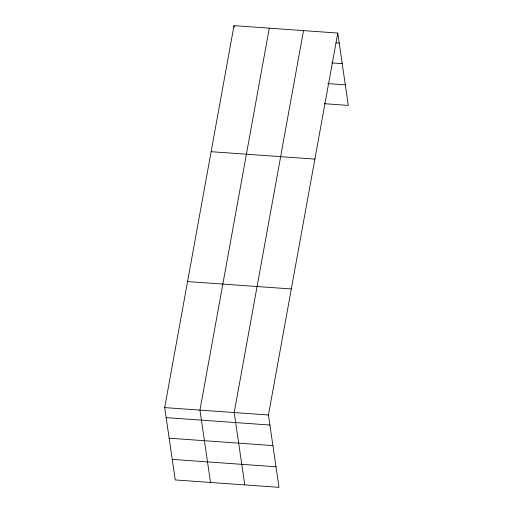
<?xml version="1.0" encoding="UTF-8"?>
<svg xmlns="http://www.w3.org/2000/svg" width="513" height="513" viewBox="0 0 513 513"><rect width="100%" height="100%" fill="white"/><g stroke="black" fill="none" stroke-linecap="round" stroke-linejoin="round"><path stroke-width="0.77" d="M337.759 33.056L268.446 414.998L279.001 487.35L175.241 479.944L164.686 407.598L233.999 25.65L337.759 33.056L348.314 105.402L324.428 103.697M269.28 28.17L199.961 410.111L210.516 482.464M303.516 30.613L234.204 412.555L244.759 484.907M336.041 42.855L339.221 43.086M331.873 62.913L342.222 63.65M327.794 83.587L345.313 84.837M211.125 151.694L314.886 159.094M187.559 281.554L291.32 288.96M164.686 407.598L268.446 414.998M166.148 417.627L269.909 425.027M169.149 438.192L272.91 445.598M172.24 459.379L276 466.785M233.999 25.65L234.223 27.195"/></g></svg>
